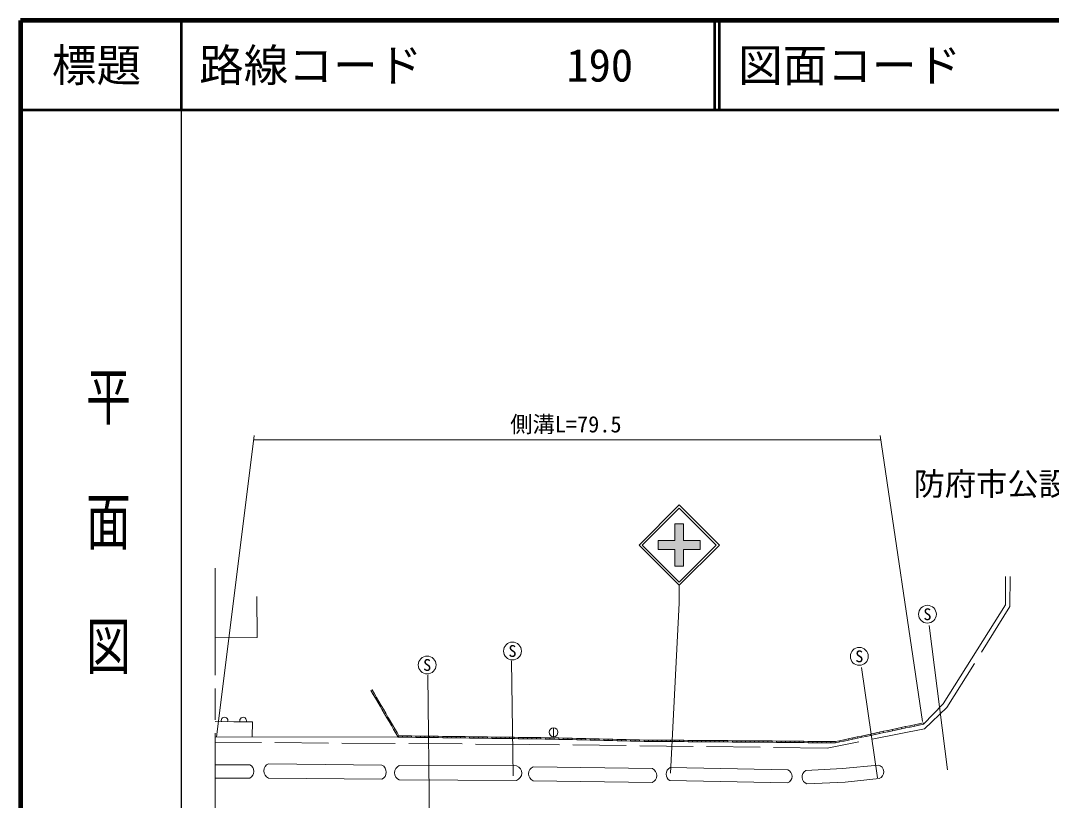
# Model space of a CAD drawing. Units: millimetres, scale not verified. Extents: x 40000 to 680000, y 20000 to 380000.
# Drawn here: x 40000 to 155489, y 292630 to 380000 of the extents above; entities that cross this region are included whole.
import ezdxf
from ezdxf.enums import TextEntityAlignment as Align

# ---------------------------------------------------------------- set-up
doc = ezdxf.new("R2010")
doc.units = ezdxf.units.MM
doc.header["$LTSCALE"] = 1000
doc.linetypes.add('CHAIN', pattern=[18.5, 12, -1.5, 3.5, -1.5])
doc.linetypes.add('DASHED', pattern=[7.5, 6, -1.5])
for name, color, linetype, lineweight in [('M-BGD', 7, 'Continuous', 13), ('M-BGD-EXST', 7, 'Continuous', 13), ('M-BMK', 2, 'CHAIN', 13), ('M-STR-HTXT', 7, 'Continuous', 13), ('M-STR-STRC', 7, 'Continuous', 13), ('M-TTL', 2, 'Continuous', 140), ('M-TTL-BAND', 7, 'Continuous', 25), ('M-TTL-LINE', 7, 'Continuous', 50)]:
    doc.layers.add(name, color=color, linetype=linetype, lineweight=lineweight)
doc.layers.add('M-BMK-HTXT', color=7, linetype='Continuous')
doc.layers.add('M-TTL-TXT', color=7, linetype='Continuous')
doc.styles.add('@ＭＳ ゴシック', font='')
doc.styles.add('ＭＳ ゴシック', font='')
doc.styles.get('@ＭＳ ゴシック').set_extended_font_data('@MS Gothic')
doc.styles.get('ＭＳ ゴシック').set_extended_font_data('MS Gothic')

msp = doc.modelspace()

# ---------------------------------------------------------------- hatches: boundary and pattern name
at = {"layer": 'M-STR-STRC'}
msp.add_hatch(color=256, dxfattribs=at).paths.add_polyline_path([(111426, 321740), (113287, 321740), (113288, 323600), (114288, 323599), (114287, 321740), (116146, 321739), (116146, 320739), (114287, 320740), (114286, 318879), (113286, 318880), (113287, 320740), (111426, 320740)])

# ---------------------------------------------------------------- linework, layer by layer
at = {"layer": 'M-BGD'}
for p, q in [((79383, 305012), (79253, 304936)), ((79253, 304936), (79507, 304501)), ((79383, 305012), (79636, 304577)), ((79636, 304577), (79507, 304501)), ((79507, 304501), (79761, 304066)), ((79636, 304577), (79890, 304141)), ((79890, 304141), (79761, 304066)), ((79761, 304066), (80014, 303631)), ((79890, 304141), (80144, 303706)), ((80144, 303706), (80014, 303631)), ((80014, 303631), (80268, 303196)), ((80144, 303706), (80398, 303271)), ((80398, 303271), (80268, 303196)), ((80268, 303196), (80522, 302761)), ((80398, 303271), (80651, 302836)), ((80651, 302836), (80522, 302761)), ((80522, 302761), (80776, 302325)), ((80651, 302836), (80905, 302401)), ((63886, 301445), (61807, 301452)), ((65964, 301439), (63886, 301445)), ((80905, 302401), (80776, 302325)), ((80776, 302325), (81029, 301890)), ((80905, 302401), (81159, 301966)), ((81159, 301966), (81029, 301890)), ((81029, 301890), (81283, 301455)), ((81159, 301966), (81413, 301531)), ((81413, 301531), (81283, 301455)), ((81283, 301455), (81537, 301020)), ((81413, 301531), (81666, 301096)), ((81666, 301096), (81537, 301020)), ((81537, 301020), (81791, 300585)), ((81666, 301096), (81920, 300661)), ((81920, 300661), (81791, 300585)), ((81791, 300585), (82044, 300150)), ((81920, 300661), (82174, 300225)), ((136192, 300262), (136685, 300367)), ((136685, 300367), (137179, 300472)), ((136685, 300367), (136717, 300220)), ((136717, 300220), (137210, 300325)), ((137179, 300472), (137673, 300577)), ((137179, 300472), (137210, 300325)), ((137210, 300325), (137704, 300430)), ((137673, 300577), (138167, 300682)), ((137673, 300577), (137704, 300430)), ((137704, 300430), (138198, 300535)), ((138167, 300682), (138660, 300787)), ((138167, 300682), (138198, 300535)), ((138198, 300535), (138691, 300640)), ((138660, 300787), (139154, 300892)), ((138660, 300787), (138691, 300640)), ((138691, 300640), (139185, 300745)), ((139154, 300892), (139648, 300996)), ((139154, 300892), (139185, 300745)), ((139185, 300745), (139679, 300850)), ((139648, 300996), (140141, 301101)), ((139648, 300996), (139679, 300850)), ((139679, 300850), (140173, 300955)), ((140141, 301101), (140635, 301206)), ((140141, 301101), (140173, 300955)), ((140173, 300955), (140666, 301059)), ((140635, 301206), (141129, 301311)), ((140635, 301206), (140666, 301059)), ((140666, 301059), (141160, 301164)), ((141129, 301311), (141160, 301164)), ((65951, 299742), (82298, 299715)), ((82174, 300225), (82044, 300150)), ((82044, 300150), (82298, 299715)), ((82174, 300225), (82385, 299864)), ((82385, 299864), (82298, 299715)), ((82298, 299715), (82798, 299708)), ((82800, 299858), (82385, 299864)), ((82800, 299858), (82798, 299708)), ((82798, 299708), (83298, 299702)), ((82800, 299858), (83299, 299852)), ((83299, 299852), (83298, 299702)), ((83298, 299702), (83797, 299696)), ((83299, 299852), (83799, 299846)), ((83799, 299846), (83797, 299696)), ((83797, 299696), (84297, 299689)), ((83799, 299846), (84299, 299839)), ((84299, 299839), (84297, 299689)), ((84297, 299689), (84797, 299683)), ((84299, 299839), (84799, 299833)), ((84799, 299833), (84797, 299683)), ((84797, 299683), (85296, 299677)), ((84799, 299833), (85298, 299827)), ((85298, 299827), (85296, 299677)), ((85296, 299677), (85796, 299670)), ((85298, 299827), (85798, 299820)), ((85798, 299820), (85796, 299670)), ((85796, 299670), (86296, 299664)), ((85798, 299820), (86298, 299814)), ((86298, 299814), (86296, 299664)), ((86296, 299664), (86796, 299658)), ((86298, 299814), (86798, 299808)), ((86798, 299808), (86796, 299658)), ((86796, 299658), (87295, 299651)), ((86798, 299808), (87297, 299801)), ((87297, 299801), (87295, 299651)), ((87295, 299651), (87795, 299645)), ((87297, 299801), (87797, 299795)), ((87797, 299795), (87795, 299645)), ((87795, 299645), (88295, 299639)), ((87797, 299795), (88297, 299789)), ((88297, 299789), (88295, 299639)), ((88295, 299639), (88795, 299632)), ((88297, 299789), (88797, 299782)), ((88797, 299782), (88795, 299632)), ((88795, 299632), (89294, 299626)), ((88797, 299782), (89296, 299776)), ((89296, 299776), (89294, 299626)), ((89294, 299626), (89794, 299620)), ((89296, 299776), (89796, 299770)), ((89796, 299770), (89794, 299620)), ((89794, 299620), (90294, 299613)), ((89796, 299770), (90296, 299763)), ((90296, 299763), (90294, 299613)), ((90294, 299613), (90794, 299607)), ((90296, 299763), (90796, 299757)), ((90796, 299757), (90794, 299607)), ((90794, 299607), (91293, 299601)), ((90796, 299757), (91295, 299751)), ((91295, 299751), (91293, 299601)), ((91293, 299601), (91793, 299594)), ((91295, 299751), (91795, 299744)), ((91795, 299744), (91793, 299594)), ((91793, 299594), (92293, 299588)), ((91795, 299744), (92295, 299738)), ((92295, 299738), (92293, 299588)), ((92293, 299588), (92793, 299582)), ((92295, 299738), (92794, 299732)), ((92794, 299732), (92793, 299582)), ((92793, 299582), (93292, 299575)), ((92794, 299732), (93294, 299725)), ((93294, 299725), (93292, 299575)), ((93292, 299575), (93792, 299569)), ((93294, 299725), (93794, 299719)), ((93794, 299719), (93792, 299569)), ((93792, 299569), (94292, 299563)), ((93794, 299719), (94294, 299713)), ((94294, 299713), (94292, 299563)), ((94292, 299563), (94792, 299556)), ((94294, 299713), (94793, 299706)), ((94793, 299706), (94792, 299556)), ((94792, 299556), (95291, 299550)), ((94793, 299706), (95293, 299700)), ((95293, 299700), (95291, 299550)), ((95291, 299550), (95791, 299544)), ((95293, 299700), (95793, 299694)), ((95793, 299694), (95791, 299544)), ((95791, 299544), (96291, 299537)), ((95793, 299694), (96293, 299687)), ((96293, 299687), (96291, 299537)), ((96291, 299537), (96790, 299531)), ((96293, 299687), (96792, 299681)), ((96792, 299681), (96790, 299531)), ((96790, 299531), (97290, 299525)), ((96792, 299681), (97292, 299675)), ((97292, 299675), (97290, 299525)), ((97290, 299525), (97790, 299518)), ((97292, 299675), (97792, 299668)), ((97792, 299668), (97790, 299518)), ((97790, 299518), (98290, 299512)), ((97792, 299668), (98292, 299662)), ((98292, 299662), (98290, 299512)), ((98290, 299512), (98789, 299506)), ((98292, 299662), (98791, 299656)), ((98793, 299656), (98789, 299506)), ((98789, 299506), (99292, 299494)), ((98793, 299656), (99296, 299644)), ((99296, 299644), (99292, 299494)), ((99292, 299494), (99795, 299482)), ((99296, 299644), (99799, 299632)), ((99799, 299632), (99795, 299482)), ((99795, 299482), (100298, 299470)), ((99799, 299632), (100301, 299620)), ((100301, 299620), (100298, 299470)), ((100298, 299470), (100801, 299458)), ((100301, 299620), (100804, 299608)), ((100804, 299608), (100801, 299458)), ((100801, 299458), (101303, 299446)), ((100804, 299608), (101307, 299596)), ((101307, 299596), (101303, 299446)), ((101303, 299446), (101806, 299434)), ((101307, 299596), (101810, 299584)), ((101810, 299584), (101806, 299434)), ((101806, 299434), (102309, 299423)), ((101810, 299584), (102312, 299572)), ((102312, 299572), (102309, 299423)), ((102309, 299423), (102812, 299411)), ((102312, 299572), (102815, 299561)), ((102815, 299561), (102812, 299411)), ((102812, 299411), (103314, 299399)), ((102815, 299561), (103318, 299549)), ((103318, 299549), (103314, 299399)), ((103314, 299399), (103817, 299387)), ((103318, 299549), (103821, 299537)), ((103821, 299537), (103817, 299387)), ((103817, 299387), (104320, 299375)), ((103821, 299537), (104324, 299525)), ((104324, 299525), (104320, 299375)), ((104320, 299375), (104823, 299363)), ((104324, 299525), (104826, 299513)), ((104826, 299513), (104823, 299363)), ((104823, 299363), (105326, 299351)), ((104826, 299513), (105329, 299501)), ((105329, 299501), (105326, 299351)), ((105326, 299351), (105828, 299339)), ((105329, 299501), (105832, 299489)), ((105832, 299489), (105828, 299339)), ((105828, 299339), (106331, 299327)), ((105832, 299489), (106335, 299477)), ((106335, 299477), (106331, 299327)), ((106331, 299327), (106834, 299316)), ((106335, 299477), (106837, 299466)), ((106837, 299466), (106834, 299316)), ((106834, 299316), (107337, 299304)), ((106837, 299466), (107340, 299454)), ((107340, 299454), (107337, 299304)), ((107337, 299304), (107839, 299292)), ((107340, 299454), (107843, 299442)), ((107843, 299442), (107839, 299292)), ((107839, 299292), (108342, 299280)), ((107843, 299442), (108346, 299430)), ((108346, 299430), (108342, 299280)), ((108342, 299280), (108845, 299268)), ((108346, 299430), (108848, 299418)), ((108848, 299418), (108845, 299268)), ((108845, 299268), (109348, 299256)), ((108848, 299418), (109351, 299406)), ((109351, 299406), (109348, 299256)), ((109348, 299256), (109850, 299244)), ((109351, 299406), (109854, 299394)), ((109852, 299394), (109850, 299244)), ((109850, 299244), (110345, 299241)), ((109852, 299394), (110346, 299391)), ((110346, 299391), (110345, 299241)), ((110345, 299241), (110840, 299237)), ((110346, 299391), (110841, 299387)), ((110841, 299387), (110840, 299237)), ((110840, 299237), (111335, 299233)), ((110841, 299387), (111336, 299383)), ((111336, 299383), (111335, 299233)), ((111335, 299233), (111829, 299229)), ((111336, 299383), (111830, 299379)), ((111830, 299379), (111829, 299229)), ((111829, 299229), (112324, 299226)), ((111830, 299379), (112325, 299376)), ((112325, 299376), (112324, 299226)), ((112324, 299226), (112819, 299222)), ((112325, 299376), (112820, 299372)), ((112820, 299372), (112819, 299222)), ((112819, 299222), (113313, 299218)), ((112820, 299372), (113314, 299368)), ((113314, 299368), (113313, 299218)), ((113313, 299218), (113808, 299214)), ((113314, 299368), (113809, 299364)), ((113809, 299364), (113808, 299214)), ((113808, 299214), (114303, 299211)), ((113809, 299364), (114304, 299361)), ((114304, 299361), (114303, 299211)), ((114303, 299211), (114797, 299207)), ((114304, 299361), (114798, 299357)), ((114798, 299357), (114797, 299207)), ((114797, 299207), (115292, 299203)), ((114798, 299357), (115293, 299353)), ((115293, 299353), (115292, 299203)), ((115292, 299203), (115787, 299200)), ((115293, 299353), (115788, 299350)), ((115788, 299350), (115787, 299200)), ((115787, 299200), (116281, 299196)), ((115788, 299350), (116282, 299346)), ((116282, 299346), (116281, 299196)), ((116281, 299196), (116776, 299192)), ((116282, 299346), (116777, 299342)), ((116777, 299342), (116776, 299192)), ((116776, 299192), (117271, 299188)), ((116777, 299342), (117272, 299338)), ((117272, 299338), (117271, 299188)), ((117271, 299188), (117765, 299185)), ((117272, 299338), (117766, 299335)), ((117766, 299335), (117765, 299185)), ((117765, 299185), (118260, 299181)), ((117766, 299335), (118261, 299331)), ((118261, 299331), (118260, 299181)), ((118260, 299181), (118755, 299177)), ((118261, 299331), (118756, 299327)), ((118756, 299327), (118755, 299177)), ((118755, 299177), (119249, 299173)), ((118756, 299327), (119251, 299323)), ((119251, 299323), (119249, 299173)), ((119249, 299173), (119744, 299170)), ((119251, 299323), (119745, 299320)), ((119745, 299320), (119744, 299170)), ((119744, 299170), (120239, 299166)), ((119745, 299320), (120240, 299316)), ((120240, 299316), (120239, 299166)), ((120239, 299166), (120733, 299162)), ((120240, 299316), (120735, 299312)), ((120735, 299312), (120733, 299162)), ((120733, 299162), (121228, 299159)), ((120735, 299312), (121229, 299309)), ((121229, 299309), (121228, 299159)), ((121228, 299159), (121723, 299155)), ((121229, 299309), (121724, 299305)), ((121724, 299305), (121723, 299155)), ((121723, 299155), (122217, 299151)), ((121724, 299305), (122219, 299301)), ((122219, 299301), (122217, 299151)), ((122217, 299151), (122712, 299147)), ((122219, 299301), (122713, 299297)), ((122713, 299297), (122712, 299147)), ((122712, 299147), (123207, 299144)), ((122713, 299297), (123208, 299294)), ((123208, 299294), (123207, 299144)), ((123207, 299144), (123702, 299140)), ((123208, 299294), (123703, 299290)), ((123703, 299290), (123702, 299140)), ((123702, 299140), (124196, 299136)), ((123703, 299290), (124197, 299286)), ((124198, 299286), (124196, 299136)), ((124196, 299136), (124703, 299131)), ((124198, 299286), (124704, 299281)), ((124704, 299281), (124703, 299131)), ((124703, 299131), (125209, 299126)), ((124704, 299281), (125210, 299276)), ((125210, 299276), (125209, 299126)), ((125209, 299126), (125715, 299121)), ((125210, 299276), (125717, 299271)), ((125717, 299271), (125715, 299121)), ((125715, 299121), (126222, 299116)), ((125717, 299271), (126223, 299266)), ((126223, 299266), (126222, 299116)), ((126223, 299266), (126730, 299261)), ((126730, 299261), (126728, 299111)), ((126730, 299261), (127236, 299256)), ((127236, 299256), (127235, 299106)), ((127236, 299256), (127742, 299251)), ((127742, 299251), (127741, 299101)), ((127742, 299251), (128249, 299246)), ((128249, 299246), (128247, 299097)), ((128249, 299246), (128755, 299242)), ((128755, 299242), (128754, 299092)), ((128755, 299242), (129262, 299237)), ((129262, 299237), (129260, 299087)), ((129262, 299237), (129768, 299232)), ((129768, 299232), (129767, 299082)), ((129768, 299232), (130274, 299227)), ((130274, 299227), (130273, 299077)), ((130274, 299227), (130781, 299222)), ((130781, 299222), (130779, 299072)), ((130781, 299222), (131271, 299217)), ((131748, 299318), (131271, 299217)), ((131271, 299217), (131286, 299067)), ((131286, 299067), (131779, 299172)), ((131748, 299318), (132242, 299423)), ((131748, 299318), (131779, 299172)), ((131779, 299172), (132273, 299276)), ((132242, 299423), (132736, 299528)), ((132242, 299423), (132273, 299276)), ((132273, 299276), (132767, 299381)), ((132736, 299528), (133229, 299633)), ((132736, 299528), (132767, 299381)), ((132767, 299381), (133261, 299486)), ((133229, 299633), (133723, 299738)), ((133229, 299633), (133261, 299486)), ((133261, 299486), (133754, 299591)), ((133723, 299738), (134217, 299843)), ((133723, 299738), (133754, 299591)), ((133754, 299591), (134248, 299696)), ((134217, 299843), (134711, 299948)), ((134217, 299843), (134248, 299696)), ((134248, 299696), (134742, 299801)), ((134711, 299948), (135204, 300052)), ((134711, 299948), (134742, 299801)), ((134742, 299801), (135235, 299906)), ((135204, 300052), (135698, 300157)), ((135204, 300052), (135235, 299906)), ((135235, 299906), (135729, 300011)), ((135698, 300157), (136192, 300262)), ((135698, 300157), (135729, 300011)), ((135729, 300011), (136223, 300116)), ((136192, 300262), (136223, 300116)), ((136223, 300116), (136717, 300220)), ((126222, 299116), (126728, 299111)), ((126728, 299111), (127235, 299106)), ((127235, 299106), (127741, 299101)), ((127741, 299101), (128247, 299097)), ((128247, 299097), (128754, 299092)), ((128754, 299092), (129260, 299087)), ((129260, 299087), (129767, 299082)), ((129767, 299082), (130273, 299077)), ((130273, 299077), (130779, 299072)), ((130779, 299072), (131286, 299067)), ((65673, 296629), (61804, 296603)), ((80478, 296590), (67779, 296729)), ((95570, 296494), (82430, 296540)), ((110782, 296193), (97433, 296378)), ((125966, 296048), (112769, 296298)), ((65683, 295129), (61804, 295103)), ((67761, 295129), (80460, 294990)), ((82424, 294920), (95564, 294874)), ((97412, 294828), (110760, 294643)), ((112741, 294848), (125939, 294598))]:
    msp.add_line(p, q, dxfattribs=at)
at = {"layer": 'M-BGD', "linetype": 'DASHED'}
msp.add_lwpolyline([(150854, 317731), (150825, 314337), (143773, 303024), (141276, 300662), (130361, 298493), (96982, 298899), (61806, 299149)], dxfattribs=at)
at = {"layer": 'M-BGD'}
for points in [[(141160, 301164), (143360, 303460), (150335, 314535), (150332, 317731)], [(66475, 315464), (66513, 310871), (61811, 310833)], [(65964, 301439), (65951, 299742), (61806, 299729)], [(136066, 296577), (132087, 296201), (127988, 295978)], [(128100, 294472), (132378, 294678), (136178, 295071)]]:
    msp.add_lwpolyline(points, dxfattribs=at)
for centre, radius, start, end in [((62847, 301579), 370, 339.25571, 200.37717), ((64925, 301572), 370, 339.25649, 200.3764), ((65297, 295876), 842, 297.34777, 63.42076), ((68117, 295925), 872, 112.86704, 245.88102), ((80078, 295794), 890, 295.40125, 63.3468), ((82798, 295729), 891, 114.36825, 245.22784), ((95293, 295685), 855, 288.48526, 71.11155), ((97752, 295598), 842, 112.21657, 246.19462), ((110429, 295423), 847, 293.02245, 65.38875), ((113158, 295565), 829, 117.97097, 239.86035), ((125642, 295329), 789, 292.08743, 65.74389), ((128383, 295250), 828, 118.44617, 250.03606), ((135936, 295811), 778, 288.15227, 80.32921)]:
    msp.add_arc(centre, radius, start, end, dxfattribs=at)
at = {"layer": 'M-BGD-EXST'}
for p, q in [((143857, 296064), (141809, 312234)), ((95202, 295369), (94983, 308283)), ((135992, 295149), (134200, 307515)), ((85837, 287650), (85617, 306673)), ((99708, 300766), (99708, 299766))]:
    msp.add_line(p, q, dxfattribs=at)
for centre, radius in [((141602, 313488), 1000), ((95107, 309366), 1000), ((133967, 308765), 1000), ((85552, 307800), 1000), ((99708, 300266), 500)]:
    msp.add_circle(centre, radius, dxfattribs=at)
at = {"layer": 'M-BMK'}
msp.add_line((61815, 318655), (61800, 287837), dxfattribs=at)
at = {"layer": 'M-STR-HTXT'}
for p, q in [((61947, 299724), (66170, 333509)), ((66108, 333013), (136395, 333033)), ((141055, 301481), (136322, 333527))]:
    msp.add_line(p, q, dxfattribs=at)
at = {"layer": 'M-STR-STRC'}
for p, q in [((109286, 321240), (113786, 325740)), ((118286, 321239), (113786, 325740)), ((109640, 321240), (113786, 325386)), ((117933, 321239), (113786, 325386)), ((113288, 323600), (113287, 321740)), ((113288, 323600), (114288, 323599)), ((114288, 323599), (114287, 321740)), ((109286, 321240), (113786, 316739)), ((109640, 321240), (113786, 317093)), ((111426, 321740), (111426, 320740)), ((111426, 321740), (113287, 321740)), ((113786, 317093), (117933, 321239)), ((113786, 316739), (118286, 321239)), ((114287, 321740), (116146, 321739)), ((116146, 321739), (116146, 320739)), ((111426, 320740), (113287, 320740)), ((113287, 320740), (113286, 318880)), ((114287, 320740), (114286, 318879)), ((114287, 320740), (116146, 320739)), ((113286, 318880), (114286, 318879)), ((113786, 316739), (113786, 314739)), ((113786, 314739), (112798, 295686))]:
    msp.add_line(p, q, dxfattribs=at)
at = {"layer": 'M-TTL'}
for p, q in [((40000, 380000), (40000, 20000)), ((680000, 380000), (40000, 380000))]:
    msp.add_line(p, q, dxfattribs=at)
at = {"layer": 'M-TTL-BAND'}
msp.add_line((58000, 370000), (58000, 20000), dxfattribs=at)
at = {"layer": 'M-TTL-LINE'}
for p, q in [((58000, 380000), (58000, 370000)), ((117750, 380000), (117750, 370000)), ((118250, 380000), (118250, 370000)), ((40000, 370000), (680000, 370000))]:
    msp.add_line(p, q, dxfattribs=at)

# ---------------------------------------------------------------- texts
at = {"layer": 'M-BGD-EXST', "style": 'ＭＳ ゴシック'}
for p in [(141602, 313488), (95107, 309366), (85552, 307800), (133967, 308765)]:
    msp.add_text('S', height=1320, dxfattribs=at).set_placement(p, align=Align.MIDDLE_CENTER)
at = {"layer": 'M-BMK-HTXT', "style": 'ＭＳ ゴシック'}
msp.add_text('防府市公設卸売市場', height=2566, dxfattribs=at).set_placement((140053, 328090), align=Align.MIDDLE_LEFT)
at = {"layer": 'M-STR-HTXT', "style": 'ＭＳ ゴシック'}
msp.add_text('側溝L=79.5', height=1833, dxfattribs=at).set_placement((101090, 334775), align=Align.MIDDLE_CENTER)
at = {"layer": 'M-TTL-BAND', "style": '@ＭＳ ゴシック', "width": 1.4}
msp.add_text('平  面  図', height=3666, rotation=270, dxfattribs=at).set_placement((49777, 306475), align=Align.MIDDLE_RIGHT)
at = {"layer": 'M-TTL-TXT', "style": 'ＭＳ ゴシック'}
msp.add_text('標題', height=3666, dxfattribs=at).set_placement((48500, 375000), align=Align.MIDDLE_CENTER)
for s, p in [('路線コード', (60000, 375000)), ('190', (101142, 375000)), ('図面コード', (120380, 375000))]:
    msp.add_text(s, height=3666, dxfattribs=at).set_placement(p, align=Align.MIDDLE_LEFT)

doc.saveas('drawing.dxf')
